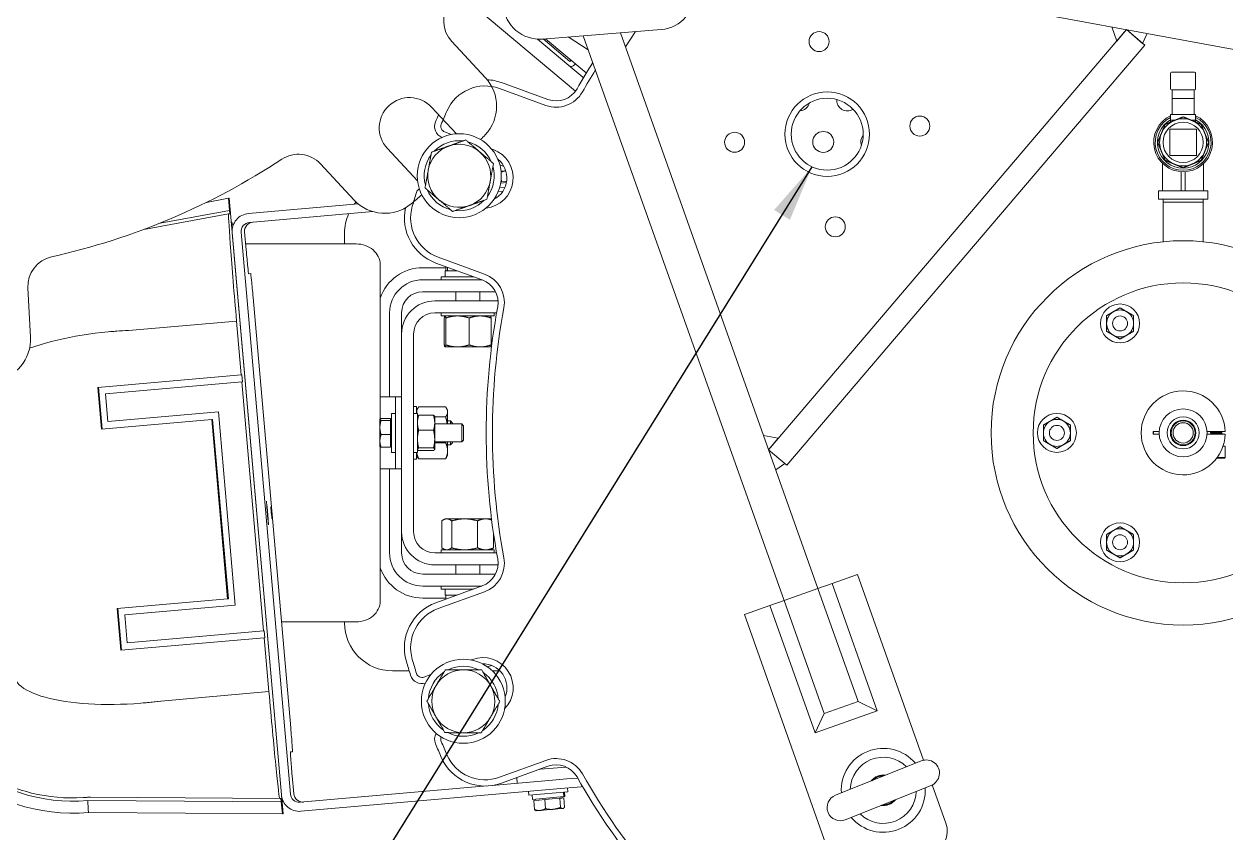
# Model space of a CAD drawing. Header units: inches. Extents: x 15 to 402, y 6 to 258.
# Drawn here: x 58.72 to 83.77, y 193.62 to 210.48 of the extents above; entities that cross this region are included whole.
import ezdxf

# ---------------------------------------------------------------- set-up
doc = ezdxf.new("R2010")
doc.units = ezdxf.units.IN
doc.header["$LTSCALE"] = 12
doc.header["$MEASUREMENT"] = 0
doc.layers.add('Symbol (ANSI)', color=7, linetype='Continuous', lineweight=25)
doc.layers.add('Visible', color=7, linetype='Continuous', lineweight=18)
doc.styles.add('MEMCOR Medium', font='arial.ttf')
doc.dimstyles.new('Default (ANSI)$7', dxfattribs={"dimscale": 12, "dimtxt": 0.15, "dimasz": 0.098425, "dimexe": 0.125, "dimexo": 0.0625, "dimgap": 0.031496, "dimtad": 0, "dimtih": 1, "dimtoh": 1, "dimdec": 4, "dimrnd": 1e-08, "dimzin": 3, "dimdsep": 46, "dimlunit": 5, "dimtxsty": 'MEMCOR Medium', "dimcen": 0.09, "dimdle": 0.393701, "dimclrd": 256, "dimclre": 256, "dimclrt": 256, "dimadec": 0, "dimazin": 1, "dimtfac": 0.8, "dimtofl": 0, "dimtmove": 0, "dimatfit": 3, "dimfxl": 1, "dimfrac": 1, "dimtolj": 1, "dimtzin": 4, "dimlwd": -1, "dimlwe": -1, "dimarcsym": 0})

msp = doc.modelspace()

# ---------------------------------------------------------------- linework, layer by layer
at = {"layer": 'Visible'}
for p, q in [((84.71433, 209.80392), (72.62746, 212.02919)), ((70.21287, 209.07756), (67.75681, 211.13844)), ((81.493, 210.12181), (81.38833, 210.41626)), ((70.07466, 209.61367), (69.41943, 210.16347)), ((69.52613, 210.16448), (71.99825, 210.36201)), ((69.53931, 210.16553), (70.09749, 209.69716)), ((69.59006, 210.16959), (70.43845, 209.45771)), ((70.06369, 210.20743), (70.47986, 209.93787)), ((74.55879, 198.4628), (70.37519, 210.23232)), ((70.37519, 210.23232), (70.47986, 209.93787)), ((71.14918, 210.29417), (75.26548, 198.714)), ((71.25385, 209.99971), (71.14918, 210.29417)), ((71.46069, 210.31906), (71.25385, 209.99971)), ((74.23744, 201.60611), (81.69567, 210.35967)), ((81.69567, 210.35967), (81.493, 210.12181)), ((82.07626, 210.0354), (81.69567, 210.35967)), ((82.03207, 210.07306), (81.69567, 210.35967)), ((82.13031, 210.27965), (82.03207, 210.07306)), ((68.33506, 209.35886), (67.63446, 210.11105)), ((74.61803, 201.28184), (82.07626, 210.0354)), ((70.09749, 209.69716), (70.12046, 209.72453)), ((70.36645, 209.36883), (70.07466, 209.61367)), ((70.21243, 209.64737), (70.19283, 209.62401)), ((82.61708, 209.44953), (82.61708, 209.36764)), ((82.63796, 209.47041), (83.11646, 209.47041)), ((83.13734, 209.36764), (83.13734, 209.44953)), ((69.63919, 208.90412), (68.67326, 209.25569)), ((70.37904, 209.35827), (70.36645, 209.36883)), ((82.61708, 209.36764), (82.61708, 209.12735)), ((83.13734, 209.12735), (83.13734, 209.36764)), ((68.6288, 209.13353), (69.59473, 208.78196)), ((82.63796, 209.10647), (83.11646, 209.10647)), ((82.65101, 209.10647), (82.65101, 208.92578)), ((83.10341, 208.92578), (82.65101, 208.92578)), ((82.65101, 208.92578), (82.65101, 208.59325)), ((83.10341, 208.92578), (83.10341, 209.10647)), ((83.10341, 208.92578), (83.10341, 208.59325)), ((67.21403, 208.74311), (67.73026, 208.18885)), ((83.13734, 208.59325), (82.61708, 208.59325)), ((82.61708, 208.59325), (82.61708, 208.47687)), ((82.7206, 208.47687), (82.61708, 208.47687)), ((82.61708, 208.47687), (82.61708, 208.43399)), ((83.13734, 208.47687), (83.03383, 208.47687)), ((83.13734, 208.47687), (83.13734, 208.59325)), ((83.13734, 208.43399), (83.13734, 208.47687)), ((67.63251, 208.17656), (67.4862, 208.22982)), ((82.60162, 207.73578), (82.60162, 208.28696)), ((82.60162, 208.28696), (83.1528, 208.28696)), ((83.1528, 208.28696), (83.1528, 207.73578)), ((66.92207, 207.20788), (66.29201, 207.88434)), ((68.49926, 207.86109), (68.46452, 207.87374)), ((83.1528, 207.73578), (82.60162, 207.73578)), ((64.89769, 207.562), (65.59828, 206.80981)), ((68.72263, 207.5087), (68.63615, 207.54017)), ((68.74367, 207.41585), (68.66046, 207.40857)), ((68.76129, 207.41739), (68.74367, 207.41585)), ((82.45005, 207.57241), (82.45005, 207.42082)), ((82.45005, 207.00114), (82.45005, 207.42082)), ((83.30438, 207.42082), (83.30438, 207.57241)), ((83.30438, 207.00114), (83.30438, 207.42082)), ((68.65207, 207.16391), (68.77479, 207.17464)), ((68.67075, 207.19064), (68.65618, 207.18937)), ((68.67075, 207.19064), (68.66403, 207.26741)), ((68.76267, 207.19868), (68.67075, 207.19064)), ((68.77901, 207.20011), (68.76267, 207.19868)), ((82.83784, 207.40014), (82.83784, 206.99962)), ((82.91658, 206.99962), (82.91658, 207.40014)), ((68.701, 206.99352), (68.60027, 206.98471)), ((68.62939, 207.06756), (68.74573, 207.07774)), ((82.83784, 207.00114), (82.36462, 207.00114)), ((82.36462, 206.83027), (82.36462, 207.00114)), ((83.38981, 207.00114), (82.91658, 207.00114)), ((83.38981, 206.83027), (83.38981, 207.00114)), ((62.98479, 206.84497), (62.52002, 206.76003)), ((62.99547, 206.8459), (62.98479, 206.84497)), ((63.00312, 206.59452), (62.98479, 206.84497)), ((62.99547, 206.8459), (64.11745, 194.02156)), ((65.68384, 206.72956), (63.40017, 206.52976)), ((83.38981, 206.83027), (82.36462, 206.83027)), ((82.46069, 206.83027), (82.45856, 206.76216)), ((82.45856, 206.76216), (83.29587, 206.76216)), ((82.45856, 206.76216), (82.45856, 205.93914)), ((83.29374, 206.83027), (83.29587, 206.76216)), ((83.29587, 206.76216), (83.29587, 205.93944)), ((61.22006, 206.19846), (62.98442, 206.52089)), ((61.55998, 206.33078), (63.00312, 206.59452)), ((63.00937, 206.52307), (62.98446, 206.5209)), ((63.00312, 206.59452), (63.00937, 206.52307)), ((65.98956, 206.56809), (63.41652, 206.34297)), ((66.66554, 206.62723), (66.62148, 206.62337)), ((63.05932, 206.12351), (64.08383, 194.41335)), ((63.24609, 206.13985), (64.2706, 194.42969)), ((63.35014, 205.77007), (63.31725, 206.14607)), ((65.40008, 205.89441), (65.40008, 206.11922)), ((63.33926, 205.89441), (65.64208, 205.89441)), ((66.14208, 202.24456), (66.14208, 205.46265)), ((67.30518, 205.49691), (68.27111, 205.14535)), ((68.31557, 205.26751), (67.34964, 205.61907)), ((67.51252, 205.33721), (67.51252, 205.42145)), ((67.54823, 205.33721), (67.54823, 205.40845)), ((63.44353, 205.27633), (63.40084, 205.27259)), ((67.51252, 205.39922), (67.03008, 205.39922)), ((68.08739, 205.21221), (67.4156, 205.21221)), ((67.4156, 205.21221), (67.4156, 205.14922)), ((67.50022, 205.21221), (67.50022, 205.33721)), ((67.50022, 205.33721), (67.54277, 205.33721)), ((67.54823, 205.33721), (67.54277, 205.33721)), ((67.61764, 205.33721), (67.54823, 205.33721)), ((67.61764, 205.33721), (67.74396, 205.33721)), ((58.85562, 203.95243), (58.80243, 204.97897)), ((68.26046, 205.14922), (67.03008, 205.14922)), ((64.27863, 195.8131), (63.49422, 204.77885)), ((68.54725, 204.89922), (67.03008, 204.89922)), ((68.59907, 204.70751), (67.28008, 204.70751)), ((67.71678, 204.89922), (67.71678, 204.70751)), ((68.21678, 204.89922), (68.21678, 204.70751)), ((66.34008, 204.45922), (66.34008, 202.70751)), ((66.59008, 204.45922), (66.59008, 204.01751)), ((67.28008, 204.45751), (68.56898, 204.45751)), ((67.4156, 204.45751), (67.4156, 204.39452)), ((68.51796, 204.45751), (68.51796, 204.39452)), ((63.14757, 204.28778), (60.89795, 204.09097)), ((63.14024, 204.39205), (63.14935, 204.28794)), ((63.14935, 204.28794), (63.14757, 204.28778)), ((63.14757, 204.28778), (63.24562, 203.16707)), ((68.51796, 204.39452), (67.4156, 204.39452)), ((67.47927, 204.35232), (67.47927, 203.79105)), ((67.49434, 204.39452), (67.49354, 204.39406)), ((67.51101, 204.35232), (67.51101, 203.79105)), ((67.99852, 204.35232), (67.99852, 203.79105)), ((68.43922, 204.39452), (68.44002, 204.39406)), ((68.45429, 204.35232), (68.45429, 203.79105)), ((60.52531, 204.0667), (60.52717, 204.06686)), ((66.59008, 204.01751), (66.59008, 199.89751)), ((66.84008, 199.89751), (66.84008, 204.01751)), ((67.49434, 203.74885), (67.49354, 203.74931)), ((67.49434, 203.74885), (67.49514, 203.74885)), ((67.49514, 203.74885), (67.75476, 203.74885)), ((67.75476, 203.74885), (68.2264, 203.74885)), ((68.2264, 203.74885), (68.43922, 203.74885)), ((68.43922, 203.74885), (68.44002, 203.74931)), ((60.25734, 202.90563), (63.24562, 203.16707)), ((63.24562, 203.16707), (63.25985, 203.16832)), ((63.25985, 203.16832), (63.27267, 203.0218)), ((60.3336, 202.03396), (60.25734, 202.90563)), ((60.27157, 202.90688), (60.34783, 202.03521)), ((63.25844, 203.02055), (60.41666, 202.77193)), ((63.27267, 203.0218), (63.25844, 203.02055)), ((63.25844, 203.02055), (63.71216, 197.83446)), ((60.41666, 202.77193), (60.46729, 202.1933)), ((66.14208, 202.70751), (66.33008, 202.70751)), ((66.46008, 202.70751), (66.33008, 202.70751)), ((66.59008, 202.70751), (66.46008, 202.70751)), ((66.46008, 202.20751), (66.46008, 202.70751)), ((66.84008, 202.50869), (66.90307, 202.50869)), ((66.90307, 202.50869), (66.90307, 202.36351)), ((66.90307, 202.42995), (66.92507, 202.46806)), ((67.50654, 202.49809), (66.94526, 202.49809)), ((67.54874, 202.42995), (67.52674, 202.46806)), ((67.54874, 202.39469), (67.54874, 202.42995)), ((62.63707, 202.23549), (60.3336, 202.03396)), ((60.46729, 202.1933), (62.77075, 202.39483)), ((62.63707, 202.23549), (62.6513, 202.23674)), ((62.96391, 198.49969), (62.63707, 202.23549)), ((62.6513, 202.23674), (62.97814, 198.50094)), ((62.77075, 202.39483), (63.12323, 198.36599)), ((66.13707, 202.23851), (66.13807, 202.24024)), ((66.13707, 202.23851), (66.13707, 202.2368)), ((66.13707, 202.2368), (66.13707, 202.0703)), ((66.35507, 202.2547), (66.16217, 202.2547)), ((66.35507, 202.2189), (66.16217, 202.2189)), ((66.35507, 202.2547), (66.35507, 202.2368)), ((66.35507, 202.23851), (66.38008, 202.23851)), ((66.35507, 202.2368), (66.35507, 202.2189)), ((66.35507, 202.2189), (66.35507, 202.0703)), ((66.38008, 202.36351), (66.38008, 201.55151)), ((66.38008, 202.36351), (66.46008, 202.36351)), ((66.46008, 202.20751), (66.46008, 201.70751)), ((66.92008, 202.36351), (66.84008, 202.36351)), ((66.92008, 201.55151), (66.92008, 202.36351)), ((66.92008, 202.30151), (66.92154, 202.30466)), ((67.25426, 202.32509), (66.94489, 202.32509)), ((67.27908, 202.30151), (67.27761, 202.30466)), ((67.27908, 202.16799), (67.27908, 202.30151)), ((67.50654, 202.29129), (67.27908, 202.29129)), ((67.27908, 201.82711), (67.27908, 202.16799)), ((67.54874, 202.14501), (67.54874, 202.39469)), ((67.54874, 202.20751), (67.60628, 202.20751)), ((67.60628, 202.14501), (67.60628, 202.20751)), ((67.65208, 202.16171), (67.60628, 202.20751)), ((67.65208, 202.16171), (67.65208, 202.14501)), ((66.13707, 202.0703), (66.13707, 201.79102)), ((66.35507, 201.92171), (66.16217, 201.92171)), ((66.35507, 202.0703), (66.35507, 201.92171)), ((66.35507, 201.92171), (66.35507, 201.79102)), ((67.25426, 202.0109), (66.94489, 202.0109)), ((67.27908, 202.14501), (67.84173, 202.14501)), ((67.84173, 201.77001), (67.84173, 202.14501)), ((67.88008, 202.10667), (67.84173, 202.14501)), ((67.88008, 202.10667), (67.88008, 201.80835)), ((74.44011, 201.84398), (74.13278, 201.90056)), ((82.25221, 201.93126), (82.25221, 201.98376)), ((82.25221, 201.98376), (82.3779, 201.98376)), ((82.3779, 201.93126), (82.25221, 201.93126)), ((83.37652, 201.98376), (83.72681, 201.98376)), ((83.72681, 201.93126), (83.37652, 201.93126)), ((83.43971, 201.96251), (83.43971, 201.96698)), ((83.46291, 201.98063), (83.46291, 201.98376)), ((83.46291, 201.94491), (83.46291, 201.94912)), ((83.66652, 201.96251), (83.66652, 201.96672)), ((83.68971, 201.98037), (83.68971, 201.98376)), ((83.68971, 201.94466), (83.68971, 201.94912)), ((83.75182, 201.98376), (83.72681, 201.98376)), ((83.72681, 201.93126), (83.75182, 201.93126)), ((66.13707, 201.79102), (66.13707, 201.67651)), ((66.13707, 201.67651), (66.13807, 201.67479)), ((66.14208, 198.45237), (66.14208, 201.67047)), ((66.35507, 201.66033), (66.16217, 201.66033)), ((66.35507, 201.79102), (66.35507, 201.66033)), ((66.35507, 201.67651), (66.38008, 201.67651)), ((66.46008, 201.20751), (66.46008, 201.70751)), ((67.27908, 201.61663), (67.27908, 201.82711)), ((67.27908, 201.77001), (67.84173, 201.77001)), ((67.50654, 201.75072), (67.27908, 201.75072)), ((67.54874, 201.58383), (67.54874, 201.77001)), ((67.54874, 201.70751), (67.60628, 201.70751)), ((67.60628, 201.70751), (67.60628, 201.77001)), ((67.65208, 201.75331), (67.60628, 201.70751)), ((67.65208, 201.77001), (67.65208, 201.75331)), ((67.88008, 201.80835), (67.84173, 201.77001)), ((74.44011, 201.84398), (74.23744, 201.60611)), ((83.75221, 201.68126), (83.70746, 201.68126)), ((83.75221, 201.44126), (83.75221, 201.68126)), ((66.38008, 201.55151), (66.46008, 201.55151)), ((66.92008, 201.55151), (66.84008, 201.55151)), ((66.84008, 201.40633), (66.90307, 201.40633)), ((66.90307, 201.55151), (66.90307, 201.40633)), ((66.90307, 201.48507), (66.92507, 201.44697)), ((66.92008, 201.61351), (66.92154, 201.61036)), ((67.25426, 201.64333), (66.94489, 201.64333)), ((67.25426, 201.58994), (66.94489, 201.58994)), ((67.50654, 201.41693), (66.94526, 201.41693)), ((67.27908, 201.61351), (67.27761, 201.61036)), ((67.27908, 201.61351), (67.27908, 201.61663)), ((67.54874, 201.48507), (67.52674, 201.44697)), ((67.54874, 201.48507), (67.54874, 201.58383)), ((74.61803, 201.28184), (74.23744, 201.60611)), ((74.23744, 201.60611), (74.57384, 201.31949)), ((83.57627, 201.43126), (83.74221, 201.43126)), ((83.75221, 201.44126), (83.58369, 201.44126)), ((83.74221, 201.43126), (83.75221, 201.44126)), ((66.33008, 201.20751), (66.14208, 201.20751)), ((66.33008, 201.20751), (66.46008, 201.20751)), ((66.34008, 201.20751), (66.34008, 199.45581)), ((66.46008, 201.20751), (66.59008, 201.20751)), ((74.38546, 201.18969), (74.57384, 201.31949)), ((63.80304, 200.1632), (63.78125, 200.41225)), ((63.78481, 200.41256), (63.80659, 200.16352)), ((63.86493, 200.41957), (63.86849, 200.41988)), ((63.89027, 200.17084), (63.88672, 200.17052)), ((67.49434, 200.16617), (67.45624, 200.14417)), ((67.5296, 200.16617), (67.49434, 200.16617)), ((67.90329, 200.16617), (67.5296, 200.16617)), ((68.34047, 200.16617), (67.90329, 200.16617)), ((68.43922, 200.16617), (68.34047, 200.16617)), ((68.43922, 200.16617), (68.46495, 200.15132)), ((66.59008, 199.89751), (66.59008, 199.45581)), ((67.4262, 200.12398), (67.4262, 199.5627)), ((67.633, 200.12398), (67.633, 199.5627)), ((68.17358, 200.12398), (68.17358, 199.5627)), ((68.50736, 199.84022), (68.50736, 199.5627)), ((68.56898, 199.45751), (67.28008, 199.45751)), ((67.4156, 199.52051), (68.51796, 199.52051)), ((67.4156, 199.45751), (67.4156, 199.52051)), ((67.49434, 199.52051), (67.45624, 199.54251)), ((68.43922, 199.52051), (68.47733, 199.54251)), ((68.51796, 199.45751), (68.51796, 199.52051)), ((67.28008, 199.20751), (68.59907, 199.20751)), ((67.71678, 199.01581), (67.71678, 199.20751)), ((68.21678, 199.01581), (68.21678, 199.20751)), ((67.03008, 199.01581), (68.54725, 199.01581)), ((75.55993, 198.81867), (76.08994, 199.00706)), ((76.08994, 199.00706), (77.46564, 195.13687)), ((67.03008, 198.76581), (68.26046, 198.76581)), ((68.27111, 198.76968), (67.30518, 198.41811)), ((67.34964, 198.29595), (68.31557, 198.64752)), ((67.4156, 198.70281), (67.4156, 198.76581)), ((67.4156, 198.70281), (68.08739, 198.70281)), ((67.49543, 198.70281), (67.49543, 198.57781)), ((75.26548, 198.714), (74.55879, 198.4628)), ((75.55993, 198.81867), (75.26548, 198.714)), ((76.1028, 196.35839), (75.26548, 198.714)), ((76.50192, 196.16861), (75.55993, 198.81867)), ((60.66044, 198.29817), (62.96391, 198.49969)), ((62.96391, 198.49969), (62.97814, 198.50094)), ((67.03008, 198.51581), (67.51252, 198.51581)), ((67.51252, 198.57781), (67.49543, 198.57781)), ((67.51252, 198.57781), (67.57648, 198.57781)), ((67.51252, 198.57781), (67.51252, 198.49358)), ((67.74396, 198.57781), (67.57648, 198.57781)), ((74.26434, 198.35814), (74.55879, 198.4628)), ((74.55879, 198.4628), (75.39612, 196.10719)), ((60.7367, 197.4265), (60.66044, 198.29817)), ((60.67467, 198.29941), (60.75094, 197.42774)), ((63.12323, 198.36599), (60.81977, 198.16446)), ((60.81977, 198.16446), (60.87039, 197.58583)), ((73.73433, 198.16974), (74.26434, 198.35814)), ((75.57645, 192.9874), (73.73433, 198.16974)), ((74.26434, 198.35814), (75.20633, 195.70808)), ((65.64208, 198.02062), (64.08549, 198.02062)), ((65.40008, 197.99922), (65.40008, 198.02062)), ((63.72498, 197.68794), (60.7367, 197.4265)), ((60.87039, 197.58583), (63.71216, 197.83446)), ((63.71216, 197.83446), (63.7264, 197.8357)), ((63.73921, 197.68918), (63.72498, 197.68794)), ((63.72498, 197.68794), (63.82303, 196.56727)), ((63.7264, 197.8357), (63.73921, 197.68918)), ((68.06831, 197.23795), (68.03357, 197.2253)), ((66.74709, 196.99922), (66.40008, 196.99922)), ((67.20157, 196.92248), (67.05526, 196.86922)), ((68.46594, 197.11158), (68.37946, 197.0801)), ((68.63761, 196.99922), (68.47817, 196.99922)), ((61.57341, 196.37046), (63.82303, 196.56727)), ((63.82303, 196.56727), (63.82481, 196.56743)), ((63.82481, 196.56743), (63.83392, 196.46327)), ((61.20222, 196.32965), (61.20407, 196.32981)), ((75.20633, 195.70808), (76.50192, 196.16861)), ((75.39612, 196.10719), (76.1028, 196.35839)), ((76.50192, 196.16861), (76.1028, 196.35839)), ((75.20633, 195.70808), (75.39612, 196.10719)), ((64.27239, 195.31065), (64.31509, 195.31438)), ((69.59473, 195.13307), (68.6288, 194.7815)), ((68.67326, 194.65934), (69.63919, 195.01091)), ((69.46273, 194.94669), (69.477, 194.94793)), ((70.01905, 194.99536), (69.477, 194.94793)), ((70.00598, 194.99421), (70.00535, 195.00141)), ((77.42079, 195.12324), (75.62946, 194.4072)), ((64.34175, 194.43592), (64.30886, 194.81193)), ((68.47314, 194.60915), (69.81121, 194.72622)), ((68.99024, 194.77471), (69.00069, 194.65531)), ((69.81121, 194.72622), (70.03165, 194.7455)), ((70.25788, 194.7653), (70.03165, 194.7455)), ((64.07616, 194.49348), (64.07663, 194.49562)), ((64.4737, 194.25925), (68.36339, 194.59955)), ((64.49005, 194.07246), (69.82755, 194.53943)), ((69.2352, 194.48761), (69.24217, 194.40791)), ((70.05108, 194.47868), (69.24217, 194.40791)), ((69.31611, 194.32002), (69.30792, 194.41366)), ((70.33272, 194.58363), (69.82755, 194.53943)), ((69.97037, 194.37726), (69.96217, 194.4709)), ((69.99201, 194.37916), (69.98382, 194.4728)), ((69.99353, 194.37929), (69.98533, 194.47293)), ((70.04411, 194.55838), (70.05108, 194.47868)), ((70.33272, 194.58363), (70.36167, 194.58616)), ((75.83404, 193.89539), (77.62537, 194.61143)), ((77.64865, 194.62201), (77.93205, 193.82473)), ((64.08133, 194.27046), (60.0478, 194.29554)), ((64.05014, 194.33972), (60.10772, 194.36424)), ((64.07508, 194.3419), (64.05018, 194.33972)), ((64.07508, 194.3419), (64.08133, 194.27046)), ((64.10678, 194.02063), (64.08133, 194.27046)), ((69.97037, 194.37726), (69.31611, 194.32002)), ((69.34457, 194.29741), (69.45858, 194.30739)), ((69.34457, 194.29741), (69.36139, 194.10524)), ((69.37707, 194.30026), (69.37489, 194.32516)), ((69.45858, 194.30739), (69.57258, 194.31736)), ((69.57258, 194.31736), (69.72879, 194.33103)), ((69.57258, 194.31736), (69.58939, 194.12519)), ((69.72879, 194.33103), (69.885, 194.34469)), ((69.74779, 194.11386), (69.94621, 194.13122)), ((69.885, 194.34469), (69.92721, 194.34839)), ((69.885, 194.34469), (69.90182, 194.15253)), ((69.92721, 194.34839), (69.96942, 194.35208)), ((69.93693, 194.34924), (69.93475, 194.37415)), ((69.94621, 194.13122), (69.95593, 194.13207)), ((69.95593, 194.13207), (69.96549, 194.13876)), ((69.96942, 194.35208), (69.98624, 194.15991)), ((69.97037, 194.37726), (69.99201, 194.37916)), ((69.99353, 194.37929), (69.99201, 194.37916)), ((60.06121, 194.04579), (64.10678, 194.02063)), ((64.11745, 194.02156), (64.10678, 194.02063)), ((69.39607, 194.08309), (69.38549, 194.08802)), ((69.39607, 194.08309), (69.47758, 194.09022)), ((69.47758, 194.09022), (69.74779, 194.11386))]:
    msp.add_line(p, q, dxfattribs=at)
for centre, radius in [((70.44059, 212.39518), 34), ((75.29021, 210.11151), 0.2085), ((75.45921, 208.18151), 0.88), ((75.45921, 208.18151), 0.75), ((77.38921, 208.35051), 0.2085), ((82.87721, 208.01137), 0.41865), ((67.79038, 207.31592), 0.875), ((73.52921, 208.01251), 0.2085), ((75.37721, 208.01951), 0.21875), ((75.62821, 206.25151), 0.2085), ((82.87862, 201.95751), 4.00373), ((82.87721, 201.95751), 3.125), ((81.56237, 204.23733), 0.406), ((81.56237, 204.23733), 0.15625), ((82.87721, 201.95751), 0.5), ((80.24612, 201.95751), 0.406), ((82.87721, 201.95751), 0.335), ((82.87721, 201.95751), 0.26562), ((82.87721, 201.95751), 0.25), ((82.87721, 201.95751), 0.21094), ((80.24612, 201.95751), 0.15625), ((81.56237, 199.6777), 0.406), ((81.56237, 199.6777), 0.15625), ((67.87571, 196.36466), 0.875)]:
    msp.add_circle(centre, radius, dxfattribs=at)
for centre, radius, start, end in [((71.93772, 211.11959), 0.76, 274.568292, 4.568292), ((68.09547, 210.54044), 0.63, 142.544011, 222.966056), ((69.4656, 210.92207), 0.76, 184.568292, 274.568292), ((82.87721, 201.95751), 14.525, 147.899295, 150.422046), ((70.12857, 209.67793), 0.08388, 230, 320), ((82.87721, 201.95751), 14.395, 148.309558, 150.422046), ((82.63796, 209.44953), 0.02088, 90, 180), ((83.11646, 209.44953), 0.02088, 0, 90), ((68.33124, 208.31599), 0.87, 70, 156.388426), ((67.69843, 208.7659), 0.87, 316.57763, 42.966056), ((68.33124, 208.31599), 1, 70, 87.597279), ((66.75302, 208.31372), 0.63, 42.966057, 222.966056), ((69.8102, 209.37396), 0.63, 250, 330.422046), ((69.8102, 209.37396), 0.5, 250, 330.422046), ((82.63796, 209.12735), 0.02088, 180, 270), ((83.11646, 209.12735), 0.02088, 270, 0), ((82.87721, 201.95751), 16.745, 156.388426, 157.41435), ((74.87721, 208.88551), 0.21875, 272.709318, 346.45207), ((75.87721, 208.88551), 0.21875, 175.063288, 303.537267), ((67.52724, 208.34258), 0.25, 157.41435, 246.826372), ((82.87721, 201.95751), 16.875, 156.86631, 157.41435), ((82.87721, 208.01137), 0.6125, 115.131805, 64.868195), ((82.87721, 208.01137), 0.58188, 116.554878, 63.445122), ((82.87721, 208.01137), 0.53823, 118.901314, 61.098686), ((82.87721, 208.01137), 0.49, 112.5, 157.5), ((82.87721, 208.01137), 0.49, 67.5, 112.5), ((82.87721, 208.01137), 0.49, 22.5, 67.5), ((67.52724, 208.34258), 0.12, 157.41435, 250), ((56.16831, 219.67792), 16.745, 316.109857, 316.57763), ((76.37721, 208.01951), 0.21875, 140.310438, 199.673602), ((82.87721, 208.01137), 0.49, 157.5, 202.5), ((82.87721, 208.01137), 0.49, 337.5, 22.5), ((67.79038, 207.31592), 0.656, 109.568292, 169.568292), ((67.79038, 207.31592), 0.7295, 83.627434, 135.509151), ((67.79038, 207.31592), 0.656, 49.568292, 109.568292), ((67.79038, 207.31592), 0.7295, 23.627434, 75.509151), ((56.16831, 219.67792), 14.395, 282.544011, 303.388102), ((64.43668, 207.13261), 0.63, 42.966056, 123.388102), ((67.79038, 207.31592), 0.7295, 143.627434, 195.509151), ((67.79038, 207.31592), 0.656, 349.568292, 49.568292), ((68.28379, 207.26909), 0.63, 275.944053, 70), ((68.28379, 207.26909), 0.5, 297.582899, 51.572229), ((82.87721, 208.01137), 0.49, 202.5, 247.5), ((82.87721, 208.01137), 0.49, 292.5, 337.5), ((67.79038, 207.31592), 0.656, 169.568292, 229.568292), ((67.79038, 207.31592), 0.7295, 323.627434, 15.509151), ((82.87721, 208.01137), 0.49, 247.5, 292.5), ((67.79038, 207.31592), 0.656, 289.568292, 349.568292), ((56.16831, 219.67792), 16.745, 309.354482, 310.355988), ((82.87721, 201.95751), 16.745, 162.58565, 163.611574), ((67.01421, 206.93304), 0.12, 116.863364, 162.58565), ((67.79038, 207.31592), 0.7295, 203.627434, 255.509151), ((82.87721, 206.48854), 0.5126, 85.595064, 94.404936), ((66.23491, 207.40277), 0.87, 222.966056, 309.354482), ((66.40008, 206.11922), 1, 139.516363, 142.899126), ((67.6472, 206.43661), 0.87, 163.611574, 250), ((67.79038, 207.31592), 0.656, 229.568292, 289.568292), ((67.79038, 207.31592), 0.7295, 263.627434, 315.509151), ((66.40008, 206.11922), 1, 156.12254, 180), ((67.6472, 206.43661), 1, 167.711285, 250), ((59.43159, 205.01157), 0.63, 102.544011, 182.966056), ((67.03008, 204.45922), 0.94, 90, 160.853118), ((68.1001, 204.6755), 0.63, 349.577954, 70), ((67.03008, 204.45922), 0.69, 90, 180), ((68.1001, 204.6755), 0.5, 349.577954, 70), ((67.03008, 204.45922), 0.44, 90, 180), ((67.28008, 204.01751), 0.69, 90, 180), ((67.28008, 204.01751), 0.44, 90, 180), ((82.87721, 201.95751), 14.525, 169.577954, 190.422046), ((82.87721, 201.95751), 14.395, 169.577954, 190.422046), ((81.56237, 204.23733), 0.2815, 120, 180), ((81.56237, 204.23733), 0.2815, 60, 120), ((81.56237, 204.23733), 0.2815, 0, 60), ((81.56237, 204.23733), 0.2815, 180, 240), ((81.56237, 204.23733), 0.2815, 300, 0), ((57.98678, 203.90742), 0.87, 276.57763, 2.966056), ((81.56237, 204.23733), 0.2815, 240, 300), ((82.87721, 201.95751), 0.875, 1.719131, 358.280869), ((80.24612, 201.95751), 0.2815, 120, 180), ((80.24612, 201.95751), 0.2815, 60, 120), ((80.24612, 201.95751), 0.2815, 0, 60), ((80.24612, 201.95751), 0.2815, 180, 240), ((80.24612, 201.95751), 0.2815, 300, 0), ((82.87721, 201.95751), 0.6225, 177.583196, 182.416804), ((82.87721, 201.95751), 0.6175, 177.563615, 182.436385), ((80.24612, 201.95751), 0.2815, 240, 300), ((67.28008, 199.89751), 0.69, 180, 270), ((67.28008, 199.89751), 0.44, 180, 270), ((81.56237, 199.6777), 0.2815, 120, 180), ((81.56237, 199.6777), 0.2815, 60, 120), ((81.56237, 199.6777), 0.2815, 0, 60), ((81.56237, 199.6777), 0.2815, 180, 240), ((81.56237, 199.6777), 0.2815, 300, 0), ((67.03008, 199.45581), 0.69, 180, 270), ((67.03008, 199.45581), 0.44, 180, 270), ((81.56237, 199.6777), 0.2815, 240, 300), ((67.03008, 199.45581), 0.94, 199.146882, 270), ((68.1001, 199.23953), 0.5, 290, 10.422046), ((68.1001, 199.23953), 0.63, 290, 10.422046), ((67.6472, 197.47842), 1, 110, 196.388426), ((67.6472, 197.47842), 0.87, 110, 196.388426), ((66.40008, 197.99922), 1, 180, 270), ((82.87721, 201.95751), 16.875, 196.388426, 197.41435), ((82.87721, 201.95751), 16.745, 196.388426, 197.41435), ((68.28379, 196.64594), 0.63, 315.944053, 110), ((68.28379, 196.64594), 0.5, 337.582899, 91.572229), ((67.01421, 196.98199), 0.25, 197.41435, 286.826372), ((67.01421, 196.98199), 0.12, 197.41435, 290), ((67.87571, 196.36466), 0.7295, 123.627434, 175.509151), ((67.87571, 196.36466), 0.656, 89.568292, 149.568292), ((67.87571, 196.36466), 0.7295, 63.627434, 115.509151), ((67.87571, 196.36466), 0.656, 29.568292, 89.568292), ((67.87571, 196.36466), 0.7295, 3.627434, 55.509151), ((67.87571, 196.36466), 0.656, 149.568292, 209.568292), ((67.87571, 196.36466), 0.656, 329.568292, 29.568292), ((67.87571, 196.36466), 0.7295, 183.627434, 235.509151), ((67.87571, 196.36466), 0.7295, 303.627434, 355.509151), ((67.87571, 196.36466), 0.656, 209.568292, 269.568292), ((67.87571, 196.36466), 0.656, 269.568292, 329.568292), ((67.52724, 195.57245), 0.25, 150.168027, 202.58565), ((67.87571, 196.36466), 0.7295, 243.627434, 295.509151), ((82.87721, 201.95751), 16.875, 202.58565, 203.611574), ((67.52724, 195.57245), 0.12, 156.863364, 202.58565), ((82.87721, 201.95751), 16.745, 202.58565, 203.611574), ((76.62741, 194.50931), 0.875, 40.146268, 183.429394), ((68.33124, 195.59903), 1, 203.611574, 290), ((68.33124, 195.59903), 0.87, 203.611574, 290), ((69.8102, 194.54106), 0.63, 29.577954, 110), ((76.62741, 194.50931), 0.68898, 45.36601, 178.209653), ((77.52308, 194.86733), 0.27559, 291.787831, 111.787831), ((69.8102, 194.54106), 0.5, 29.577954, 110), ((82.87721, 201.95751), 14.525, 209.577954, 230.422046), ((82.87721, 201.95751), 14.395, 209.577954, 230.422046), ((76.62741, 194.50931), 0.31947, 81.404538, 142.171125), ((76.62741, 194.50931), 0.3125, 83.659003, 139.91666), ((76.62741, 194.50931), 0.3, 88.515193, 135.060469), ((75.73175, 194.15129), 0.27559, 111.787831, 291.787831), ((76.62741, 194.50931), 0.875, 220.146268, 3.429394), ((76.62741, 194.50931), 0.68898, 225.36601, 358.209653), ((76.62741, 194.50931), 0.31947, 261.404538, 322.171125), ((76.62741, 194.50931), 0.3125, 263.659003, 319.91666), ((76.62741, 194.50931), 0.3, 268.515193, 315.060469), ((77.46093, 193.65726), 0.5, 289.568292, 19.568292)]:
    msp.add_arc(centre, radius, start, end, dxfattribs=at)
for centre, major_axis, ratio, start_param, end_param in [((63.17048, 204.3947), (-0.18602, 2.1262), 0.01422335, 0, 1.57079633), ((63.43286, 206.15619), (-0.03268, 0.37357), 0.99989795, 0, 1.57079633), ((63.43286, 206.15619), (-0.01634, 0.18679), 0.99989795, 0, 1.57079633), ((63.50401, 206.16241), (-0.01634, 0.18679), 0.99989795, 0, 1.57079633), ((63.35726, 205.77069), (0.04358, -0.4981), 0.01428571, 4.71238898, 6.28318531), ((63.48711, 204.77823), (-0.04358, 0.4981), 0.01428571, 4.71238898, 6.28318531), ((60.59685, 203.24904), (2.62153, 0.22935), 0.31189919, 1.42844633, 2.27940763), ((63.78303, 200.41241), (-0.01089, 0.12452), 0.01428571, 4.71238898, 7.85398163), ((63.87582, 200.29505), (0.01089, -0.12452), 0.01428571, 3.14159266, 6.28318531), ((63.87938, 200.29536), (-0.01089, 0.12452), 0.01428571, 3.14159266, 6.28318531), ((63.80482, 200.16336), (0.01089, -0.12452), 0.01428571, 4.71238898, 7.85398163), ((59.74393, 197.84158), (0.33198, -3.79454), 0.99989795, 4.71238898, 6.27931052), ((59.74037, 197.84127), (0.31019, -3.54549), 0.99989795, 4.71238898, 6.28240629), ((61.13068, 197.1473), (2.62153, 0.22935), 0.31189919, 3.14159265, 4.85473898), ((63.86416, 196.46591), (0.18602, -2.1262), 0.01422335, 4.71238898, 6.28318531), ((64.27151, 195.81248), (0.04358, -0.4981), 0.01428571, 0, 1.57079633), ((64.31597, 194.81255), (-0.04358, 0.4981), 0.01428571, 0, 1.57079633), ((64.45736, 194.44603), (0.03268, -0.37357), 0.99989795, 4.71238898, 6.28318531), ((64.45736, 194.44603), (0.01634, -0.18679), 0.99989795, 4.71238898, 6.28318531), ((64.52852, 194.45226), (0.01634, -0.18679), 0.99989795, 4.71238898, 6.28318531)]:
    msp.add_ellipse(centre, major_axis=major_axis, ratio=ratio, start_param=start_param, end_param=end_param, dxfattribs=at)
for points, weights in [([(82.50218, 208.3864), (82.59965, 208.42677), (82.6897, 208.46407)], [1.07162109099, 1.0562990584, 1]), ([(82.6897, 208.46407), (82.77975, 208.50137), (82.87721, 208.54174)], [1, 1.0562990584, 1.07162109099]), ([(82.87721, 208.54174), (82.97468, 208.50137), (83.06473, 208.46407)], [1.07162109099, 1.0562990584, 1]), ([(83.06473, 208.46407), (83.15478, 208.42677), (83.25224, 208.3864)], [1, 1.0562990584, 1.07162109099]), ([(82.34684, 208.01137), (82.38721, 208.10884), (82.42451, 208.19889)], [1.07162109099, 1.0562990584, 1]), ([(82.42451, 208.19889), (82.46181, 208.28893), (82.50218, 208.3864)], [1, 1.0562990584, 1.07162109099]), ([(83.25224, 208.3864), (83.29262, 208.28893), (83.32991, 208.19889)], [1.07162109099, 1.0562990584, 1]), ([(83.32991, 208.19889), (83.36721, 208.10884), (83.40759, 208.01137)], [1, 1.0562990584, 1.07162109099]), ([(67.2138, 207.80718), (67.40504, 207.87516), (67.57066, 207.93403)], [1, 1.0379548493, 1]), ([(67.57066, 207.93403), (67.73629, 207.99291), (67.92753, 208.06089)], [1, 1.0379548493, 1]), ([(67.92753, 208.06089), (68.08202, 207.92925), (68.21582, 207.81526)], [1, 1.0379548493, 1]), ([(82.42451, 207.82386), (82.38721, 207.9139), (82.34684, 208.01137)], [1, 1.0562990584, 1.07162109099]), ([(83.40759, 208.01137), (83.36721, 207.9139), (83.32991, 207.82386)], [1.07162109099, 1.0562990584, 1]), ([(67.14522, 207.4347), (67.17705, 207.60757), (67.2138, 207.80718)], [1, 1.0379548493, 1]), ([(68.21582, 207.81526), (68.34962, 207.70126), (68.50411, 207.56963)], [1, 1.0379548493, 1]), ([(82.50218, 207.63634), (82.46181, 207.73381), (82.42451, 207.82386)], [1.07162109099, 1.0562990584, 1]), ([(83.32991, 207.82386), (83.29262, 207.73381), (83.25224, 207.63634)], [1, 1.0562990584, 1.07162109099]), ([(67.07664, 207.06222), (67.11339, 207.26183), (67.14522, 207.4347)], [1, 1.0379548493, 1]), ([(68.50411, 207.56963), (68.46736, 207.37001), (68.43553, 207.19714)], [1, 1.0379548493, 1]), ([(68.74367, 207.41585), (68.70464, 207.41244), (68.66241, 207.38791)], [1, 1.03461898674, 1.00608534529]), ([(68.76159, 207.4164), (68.75256, 207.41663), (68.74367, 207.41585)], [1.01224659069, 1.00767548259, 1]), ([(82.6897, 207.55867), (82.59965, 207.59597), (82.50218, 207.63634)], [1, 1.0562990584, 1.07162109099]), ([(82.87721, 207.481), (82.77975, 207.52137), (82.6897, 207.55867)], [1.07162109099, 1.0562990584, 1]), ([(83.06473, 207.55867), (82.97468, 207.52137), (82.87721, 207.481)], [1, 1.0562990584, 1.07162109099]), ([(83.25224, 207.63634), (83.15478, 207.59597), (83.06473, 207.55867)], [1.07162109099, 1.0562990584, 1]), ([(68.43553, 207.19714), (68.40371, 207.02428), (68.36696, 206.82466)], [1, 1.0379548493, 1]), ([(67.36493, 206.81659), (67.23114, 206.93059), (67.07664, 207.06222)], [1, 1.0379548493, 1]), ([(67.65322, 206.57096), (67.49873, 206.70259), (67.36493, 206.81659)], [1, 1.0379548493, 1]), ([(68.01009, 206.69781), (67.84447, 206.63894), (67.65322, 206.57096)], [1, 1.0379548493, 1]), ([(68.36696, 206.82466), (68.17571, 206.75668), (68.01009, 206.69781)], [1, 1.0379548493, 1]), ([(81.28087, 204.39985), (81.3563, 204.4434), (81.42162, 204.48111)], [1, 1.0379548493, 1]), ([(81.42162, 204.48111), (81.48694, 204.51883), (81.56237, 204.56237)], [1, 1.0379548493, 1]), ([(81.56237, 204.56237), (81.6378, 204.51883), (81.70312, 204.48111)], [1, 1.0379548493, 1]), ([(81.70312, 204.48111), (81.76844, 204.4434), (81.84387, 204.39985)], [1, 1.0379548493, 1]), ([(67.49514, 204.39452), (67.48778, 204.39452), (67.47927, 204.35232)], [1, 1.0379548493, 1]), ([(67.51101, 204.35232), (67.50251, 204.39452), (67.49514, 204.39452)], [1, 1.0379548493, 1]), ([(67.75476, 204.39452), (67.64164, 204.39452), (67.51101, 204.35232)], [1, 1.0379548493, 1]), ([(67.99852, 204.35232), (67.86789, 204.39452), (67.75476, 204.39452)], [1, 1.0379548493, 1]), ([(68.2264, 204.39452), (68.12064, 204.39452), (67.99852, 204.35232)], [1, 1.0379548493, 1]), ([(68.45429, 204.35232), (68.33217, 204.39452), (68.2264, 204.39452)], [1, 1.0379548493, 1]), ([(68.44002, 204.39406), (68.44665, 204.39023), (68.45429, 204.35232)], [1.0071394563, 1.03396589197, 1]), ([(81.28087, 204.23733), (81.28087, 204.31275), (81.28087, 204.39985)], [1, 1.0379548493, 1]), ([(81.28087, 204.0748), (81.28087, 204.1619), (81.28087, 204.23733)], [1, 1.0379548493, 1]), ([(81.84387, 204.39985), (81.84387, 204.31275), (81.84387, 204.23733)], [1, 1.0379548493, 1]), ([(81.84387, 204.23733), (81.84387, 204.1619), (81.84387, 204.0748)], [1, 1.0379548493, 1]), ([(81.42162, 203.99354), (81.3563, 204.03125), (81.28087, 204.0748)], [1, 1.0379548493, 1]), ([(81.56237, 203.91228), (81.48694, 203.95583), (81.42162, 203.99354)], [1, 1.0379548493, 1]), ([(81.70312, 203.99354), (81.6378, 203.95583), (81.56237, 203.91228)], [1, 1.0379548493, 1]), ([(81.84387, 204.0748), (81.76844, 204.03125), (81.70312, 203.99354)], [1, 1.0379548493, 1]), ([(67.47927, 203.79105), (67.48778, 203.74885), (67.49514, 203.74885)], [1, 1.0379548493, 1]), ([(67.49514, 203.74885), (67.50251, 203.74885), (67.51101, 203.79105)], [1, 1.0379548493, 1]), ([(67.51101, 203.79105), (67.64164, 203.74885), (67.75476, 203.74885)], [1, 1.0379548493, 1]), ([(67.75476, 203.74885), (67.86789, 203.74885), (67.99852, 203.79105)], [1, 1.0379548493, 1]), ([(67.99852, 203.79105), (68.12064, 203.74885), (68.2264, 203.74885)], [1, 1.0379548493, 1]), ([(68.2264, 203.74885), (68.33217, 203.74885), (68.45429, 203.79105)], [1, 1.0379548493, 1]), ([(68.45429, 203.79105), (68.44665, 203.75314), (68.44002, 203.74931)], [1, 1.03396589197, 1.0071394563]), ([(66.94526, 202.49809), (66.90307, 202.44268), (66.90307, 202.39469)], [1, 1.0379548493, 1]), ([(67.54874, 202.39469), (67.54874, 202.44268), (67.50654, 202.49809)], [1, 1.0379548493, 1]), ([(66.16217, 202.2547), (66.13707, 202.24511), (66.13707, 202.2368)], [1, 1.0379548493, 1]), ([(66.13707, 202.2368), (66.13707, 202.22849), (66.16217, 202.2189)], [1, 1.0379548493, 1]), ([(66.16217, 202.2189), (66.13707, 202.13927), (66.13707, 202.0703)], [1, 1.0379548493, 1]), ([(66.90307, 202.39469), (66.90307, 202.37922), (66.90717, 202.36351)], [1, 1.01193185612, 1.01636168322]), ([(66.92008, 202.33047), (66.92417, 202.32251), (66.92929, 202.31429)], [1.01748115859, 1.0158518792, 1.01244848262]), ([(66.94489, 202.32509), (66.92008, 202.2409), (66.92008, 202.16799)], [1, 1.0379548493, 1]), ([(66.92008, 202.16799), (66.92008, 202.09509), (66.94489, 202.0109)], [1, 1.0379548493, 1]), ([(66.92154, 202.30466), (66.92599, 202.31419), (66.94489, 202.32509)], [1.01404094944, 1.0286563495, 1]), ([(67.27908, 202.16799), (67.27908, 202.2409), (67.25426, 202.32509)], [1, 1.0379548493, 1]), ([(67.25426, 202.32509), (67.27316, 202.31419), (67.27761, 202.30466)], [1, 1.0286563495, 1.01404094944]), ([(67.25426, 202.0109), (67.27908, 202.09509), (67.27908, 202.16799)], [1, 1.0379548493, 1]), ([(67.50654, 202.29129), (67.54874, 202.34671), (67.54874, 202.39469)], [1, 1.0379548493, 1]), ([(67.53933, 202.14501), (67.52902, 202.21414), (67.50654, 202.29129)], [1.01893588021, 1.01986534722, 1]), ([(79.96462, 202.12004), (80.04005, 202.16359), (80.10537, 202.2013)], [1, 1.0379548493, 1]), ([(80.10537, 202.2013), (80.17069, 202.23901), (80.24612, 202.28256)], [1, 1.0379548493, 1]), ([(80.24612, 202.28256), (80.32155, 202.23901), (80.38687, 202.2013)], [1, 1.0379548493, 1]), ([(80.38687, 202.2013), (80.45219, 202.16359), (80.52762, 202.12004)], [1, 1.0379548493, 1]), ([(66.13707, 202.0703), (66.13707, 202.00134), (66.16217, 201.92171)], [1, 1.0379548493, 1]), ([(66.16217, 201.92171), (66.13707, 201.85167), (66.13707, 201.79102)], [1, 1.0379548493, 1]), ([(66.94489, 202.0109), (66.92008, 201.91241), (66.92008, 201.82711)], [1, 1.0379548493, 1]), ([(67.27908, 201.82711), (67.27908, 201.91241), (67.25426, 202.0109)], [1, 1.0379548493, 1]), ([(79.96462, 201.95751), (79.96462, 202.03294), (79.96462, 202.12004)], [1, 1.0379548493, 1]), ([(79.96462, 201.79499), (79.96462, 201.88209), (79.96462, 201.95751)], [1, 1.0379548493, 1]), ([(80.52762, 202.12004), (80.52762, 202.03294), (80.52762, 201.95751)], [1, 1.0379548493, 1]), ([(80.52762, 201.95751), (80.52762, 201.88209), (80.52762, 201.79499)], [1, 1.0379548493, 1]), ([(83.48029, 201.98376), (83.46581, 201.98231), (83.46337, 201.98089)], [0.971656120033, 0.947421304339, 0.983633679554]), ([(66.13707, 201.79102), (66.13707, 201.73037), (66.16217, 201.66033)], [1, 1.0379548493, 1]), ([(66.16217, 201.66033), (66.14195, 201.66805), (66.13807, 201.67479)], [1, 1.03034544229, 1.01216765845]), ([(66.92008, 201.82711), (66.92008, 201.74182), (66.94489, 201.64333)], [1, 1.0379548493, 1]), ([(67.25426, 201.64333), (67.27908, 201.74182), (67.27908, 201.82711)], [1, 1.0379548493, 1]), ([(67.50654, 201.75072), (67.50938, 201.76045), (67.51201, 201.77001)], [1, 1.00246319522, 1.00460667737]), ([(67.54874, 201.58383), (67.54874, 201.66128), (67.50654, 201.75072)], [1, 1.0379548493, 1]), ([(80.10537, 201.71373), (80.04005, 201.75144), (79.96462, 201.79499)], [1, 1.0379548493, 1]), ([(80.24612, 201.63247), (80.17069, 201.67601), (80.10537, 201.71373)], [1, 1.0379548493, 1]), ([(80.38687, 201.71373), (80.32155, 201.67601), (80.24612, 201.63247)], [1, 1.0379548493, 1]), ([(80.52762, 201.79499), (80.45219, 201.75144), (80.38687, 201.71373)], [1, 1.0379548493, 1]), ([(66.90477, 201.55151), (66.91134, 201.48885), (66.94526, 201.41693)], [1.01223047867, 1.03029288571, 1]), ([(66.94489, 201.64333), (66.92008, 201.62902), (66.92008, 201.61663)], [1, 1.0379548493, 1]), ([(66.92008, 201.61663), (66.92008, 201.60425), (66.94489, 201.58994)], [1, 1.0379548493, 1]), ([(66.94526, 201.41693), (66.93345, 201.43245), (66.92507, 201.44697)], [1, 1.01034398852, 1.01504979903]), ([(67.27908, 201.61663), (67.27908, 201.62902), (67.25426, 201.64333)], [1, 1.0379548493, 1]), ([(67.25426, 201.58994), (67.27908, 201.60425), (67.27908, 201.61663)], [1, 1.0379548493, 1]), ([(67.50654, 201.41693), (67.54874, 201.50637), (67.54874, 201.58383)], [1, 1.0379548493, 1]), ([(67.52674, 201.44697), (67.51835, 201.43245), (67.50654, 201.41693)], [1.01504979903, 1.01034398852, 1]), ([(67.5296, 200.16617), (67.48161, 200.16617), (67.4262, 200.12398)], [1, 1.0379548493, 1]), ([(67.633, 200.12398), (67.57759, 200.16617), (67.5296, 200.16617)], [1, 1.0379548493, 1]), ([(67.90329, 200.16617), (67.77785, 200.16617), (67.633, 200.12398)], [1, 1.0379548493, 1]), ([(68.17358, 200.12398), (68.02873, 200.16617), (67.90329, 200.16617)], [1, 1.0379548493, 1]), ([(68.34047, 200.16617), (68.26302, 200.16617), (68.17358, 200.12398)], [1, 1.0379548493, 1]), ([(68.46619, 200.14149), (68.40061, 200.16617), (68.34047, 200.16617)], [1.01344779751, 1.02922135371, 1]), ([(81.28087, 199.84023), (81.3563, 199.88377), (81.42162, 199.92149)], [1, 1.0379548493, 1]), ([(81.42162, 199.92149), (81.48694, 199.9592), (81.56237, 200.00275)], [1, 1.0379548493, 1]), ([(81.56237, 200.00275), (81.6378, 199.9592), (81.70312, 199.92149)], [1, 1.0379548493, 1]), ([(81.70312, 199.92149), (81.76844, 199.88377), (81.84387, 199.84023)], [1, 1.0379548493, 1]), ([(81.28087, 199.6777), (81.28087, 199.75313), (81.28087, 199.84023)], [1, 1.0379548493, 1]), ([(81.28087, 199.51518), (81.28087, 199.60227), (81.28087, 199.6777)], [1, 1.0379548493, 1]), ([(81.84387, 199.84023), (81.84387, 199.75313), (81.84387, 199.6777)], [1, 1.0379548493, 1]), ([(81.84387, 199.6777), (81.84387, 199.60227), (81.84387, 199.51518)], [1, 1.0379548493, 1]), ([(67.4262, 199.5627), (67.48161, 199.52051), (67.5296, 199.52051)], [1, 1.0379548493, 1]), ([(67.5296, 199.52051), (67.57759, 199.52051), (67.633, 199.5627)], [1, 1.0379548493, 1]), ([(67.633, 199.5627), (67.77785, 199.52051), (67.90329, 199.52051)], [1, 1.0379548493, 1]), ([(67.90329, 199.52051), (68.02873, 199.52051), (68.17358, 199.5627)], [1, 1.0379548493, 1]), ([(68.17358, 199.5627), (68.26302, 199.52051), (68.34047, 199.52051)], [1, 1.0379548493, 1]), ([(68.34047, 199.52051), (68.41792, 199.52051), (68.50736, 199.5627)], [1, 1.0379548493, 1]), ([(68.50736, 199.5627), (68.49185, 199.55089), (68.47733, 199.54251)], [1, 1.01034398852, 1.01504979903]), ([(81.42162, 199.43392), (81.3563, 199.47163), (81.28087, 199.51518)], [1, 1.0379548493, 1]), ([(81.56237, 199.35265), (81.48694, 199.3962), (81.42162, 199.43392)], [1, 1.0379548493, 1]), ([(81.70312, 199.43392), (81.6378, 199.3962), (81.56237, 199.35265)], [1, 1.0379548493, 1]), ([(81.84387, 199.51518), (81.76844, 199.47163), (81.70312, 199.43392)], [1, 1.0379548493, 1]), ([(67.31008, 196.69693), (67.39911, 196.84849), (67.50192, 197.0235)], [1, 1.0379548493, 1]), ([(67.50192, 197.0235), (67.70488, 197.02197), (67.88065, 197.02064)], [1, 1.0379548493, 1]), ([(67.88065, 197.02064), (68.05642, 197.01932), (68.25938, 197.01779)], [1, 1.0379548493, 1]), ([(68.25938, 197.01779), (68.35954, 196.84125), (68.44628, 196.68837)], [1, 1.0379548493, 1]), ([(67.11825, 196.37037), (67.22105, 196.54537), (67.31008, 196.69693)], [1, 1.0379548493, 1]), ([(68.44628, 196.68837), (68.53301, 196.53549), (68.63317, 196.35895)], [1, 1.0379548493, 1]), ([(67.30514, 196.04095), (67.2184, 196.19383), (67.11825, 196.37037)], [1, 1.0379548493, 1]), ([(68.63317, 196.35895), (68.53036, 196.18395), (68.44133, 196.03239)], [1, 1.0379548493, 1]), ([(67.49203, 195.71153), (67.39188, 195.88807), (67.30514, 196.04095)], [1, 1.0379548493, 1]), ([(68.44133, 196.03239), (68.3523, 195.88083), (68.2495, 195.70583)], [1, 1.0379548493, 1]), ([(67.87076, 195.70868), (67.69499, 195.71), (67.49203, 195.71153)], [1, 1.0379548493, 1]), ([(68.2495, 195.70583), (68.04653, 195.70735), (67.87076, 195.70868)], [1, 1.0379548493, 1]), ([(69.74779, 194.11386), (69.82029, 194.1202), (69.90182, 194.15253)], [1, 1.0379548493, 1]), ([(69.90182, 194.15253), (69.92662, 194.1295), (69.94621, 194.13122)], [1, 1.0379548493, 1]), ([(69.94621, 194.13122), (69.9658, 194.13293), (69.98624, 194.15991)], [1, 1.0379548493, 1]), ([(69.38549, 194.08802), (69.37435, 194.09321), (69.36139, 194.10524)], [1.01896386833, 1.01948463664, 1]), ([(69.36139, 194.10524), (69.42467, 194.08559), (69.47758, 194.09022)], [1, 1.0379548493, 1]), ([(69.47758, 194.09022), (69.53049, 194.09485), (69.58939, 194.12519)], [1, 1.0379548493, 1]), ([(69.58939, 194.12519), (69.67529, 194.10751), (69.74779, 194.11386)], [1, 1.0379548493, 1])]:
    msp.add_rational_spline(points, weights, degree=2, dxfattribs=at)
for points in [[(63.03675, 206.37398), (63.05026, 206.34106), (63.06377, 206.30814), (63.07728, 206.27522)], [(83.44008, 201.9674), (83.44784, 201.97189), (83.45561, 201.97639), (83.46337, 201.98089)], [(83.46291, 201.94887), (83.4553, 201.95328), (83.44769, 201.95769), (83.44008, 201.96209)], [(83.44008, 201.93168), (83.44784, 201.93618), (83.45561, 201.94067), (83.46337, 201.94517)], [(83.68935, 201.97995), (83.68158, 201.97546), (83.67382, 201.97096), (83.66606, 201.96646)], [(83.66652, 201.96277), (83.67413, 201.95836), (83.68174, 201.95395), (83.68935, 201.94954)], [(83.68935, 201.94424), (83.68188, 201.93991), (83.67442, 201.93559), (83.66696, 201.93126)], [(60.0478, 194.29554), (60.05233, 194.21232), (60.0568, 194.12901), (60.06121, 194.04579)]]:
    msp.add_open_spline(points, degree=3, dxfattribs=at)
for points, knots in [([(65.64208, 205.89441), (65.70486, 205.89441), (65.77183, 205.88382), (65.89502, 205.84054), (65.95124, 205.80783), (66.04006, 205.7318), (66.07855, 205.6834), (66.12956, 205.57648), (66.14208, 205.51793), (66.14208, 205.46265)], [7.66569537, 7.66569537, 7.66569537, 7.66569537, 8.14410219, 8.14410219, 8.62250901, 8.62250901, 9.10136342, 9.10136342, 9.58021783, 9.58021783, 9.58021783, 9.58021783]), ([(60.89977, 204.09113), (60.81679, 204.08759), (60.73374, 204.08279), (60.60957, 204.07377), (60.56834, 204.07046), (60.52717, 204.06686)], [26.213517074, 26.213517074, 26.213517074, 26.213517074, 26.824810769, 26.824810769, 27.129160057, 27.129160057, 27.129160057, 27.129160057]), ([(83.44008, 201.96208), (83.43947, 201.96244), (83.43962, 201.96279), (83.44248, 201.9639), (83.44763, 201.96467), (83.46357, 201.96618), (83.47401, 201.96686), (83.4994, 201.96832), (83.51423, 201.9691), (83.54551, 201.97061), (83.56159, 201.97129), (83.59398, 201.97275), (83.60995, 201.97352), (83.63854, 201.97503), (83.651, 201.97572), (83.67171, 201.97717), (83.6796, 201.97795), (83.68792, 201.97929), (83.68971, 201.97982), (83.68971, 201.98036)], [15.66358312, 15.66358312, 15.66358312, 15.66358312, 15.7245384, 15.7245384, 15.84945258, 15.84945258, 15.97043535, 15.97043535, 16.09544626, 16.09544626, 16.21642927, 16.21642927, 16.34153563, 16.34153563, 16.46252605, 16.46252605, 16.58772652, 16.58772652, 16.68036903, 16.68036903, 16.68036903, 16.68036903]), ([(83.68741, 201.98376), (83.68509, 201.98321), (83.68106, 201.98264), (83.66799, 201.98133), (83.6579, 201.98064), (83.63308, 201.97919), (83.61843, 201.97842), (83.58737, 201.9769), (83.57132, 201.97621), (83.53881, 201.97476), (83.52267, 201.97398), (83.49363, 201.97247), (83.4809, 201.97177), (83.45949, 201.97033), (83.4512, 201.96955), (83.44183, 201.96816), (83.43971, 201.96757), (83.43971, 201.96698)], [15.959743129, 15.959743129, 15.959743129, 15.959743129, 16.051455508, 16.051455508, 16.172299271, 16.172299271, 16.297534589, 16.297534589, 16.418407361, 16.418407361, 16.543731793, 16.543731793, 16.664638444, 16.664638444, 16.790050677, 16.790050677, 16.890638956, 16.890638956, 16.890638956, 16.890638956]), ([(83.68935, 201.94955), (83.68974, 201.94932), (83.68982, 201.94909), (83.68879, 201.94813), (83.6847, 201.94736), (83.67063, 201.94584), (83.66101, 201.94512), (83.63693, 201.94369), (83.62254, 201.94292), (83.59177, 201.94139), (83.57578, 201.94068), (83.54312, 201.93925), (83.52678, 201.93847), (83.49717, 201.93695), (83.4841, 201.93623), (83.46183, 201.9348), (83.45304, 201.93403), (83.44228, 201.93257), (83.43971, 201.93191), (83.43971, 201.93126)], [17.85869014, 17.85869014, 17.85869014, 17.85869014, 17.89773258, 17.89773258, 18.02356555, 18.02356555, 18.14475277, 18.14475277, 18.27066658, 18.27066658, 18.39190985, 18.39190985, 18.51790352, 18.51790352, 18.63920463, 18.63920463, 18.76527725, 18.76527725, 18.8761874, 18.8761874, 18.8761874, 18.8761874]), ([(83.47633, 201.93126), (83.48145, 201.93158), (83.48702, 201.9319), (83.50637, 201.93298), (83.52149, 201.93375), (83.5532, 201.93524), (83.56948, 201.93592), (83.60151, 201.93739), (83.61695, 201.93816), (83.64453, 201.93966), (83.65645, 201.94034), (83.67551, 201.94181), (83.68242, 201.94258), (83.68855, 201.94379), (83.68971, 201.94422), (83.68971, 201.94465)], [13.951502526, 13.951502526, 13.951502526, 13.951502526, 14.00647243, 14.00647243, 14.130088103, 14.130088103, 14.251979298, 14.251979298, 14.375497936, 14.375497936, 14.497519908, 14.497519908, 14.62094362, 14.62094362, 14.695590563, 14.695590563, 14.695590563, 14.695590563]), ([(66.14208, 198.45237), (66.14208, 198.39709), (66.12956, 198.33855), (66.07855, 198.23162), (66.04006, 198.18323), (65.95124, 198.1072), (65.89502, 198.07448), (65.77183, 198.03121), (65.70486, 198.02062), (65.64208, 198.02062)], [1.91832521, 1.91832521, 1.91832521, 1.91832521, 2.39717963, 2.39717963, 2.87603404, 2.87603404, 3.35444086, 3.35444086, 3.83284768, 3.83284768, 3.83284768, 3.83284768]), ([(59.95104, 194.35943), (59.5912, 194.33507), (59.22762, 194.36698), (58.52744, 194.5403), (58.19096, 194.68168), (57.57713, 195.06048), (57.29988, 195.29783), (56.83101, 195.84591), (56.63945, 196.15656), (56.36027, 196.8216), (56.27268, 197.17588), (56.24125, 197.53514)], [3.16126287, 3.16126287, 3.16126287, 3.16126287, 3.47148809, 3.47148809, 3.78171331, 3.78171331, 4.09193854, 4.09193854, 4.40216376, 4.40216376, 4.71238898, 4.71238898, 4.71238898, 4.71238898]), ([(61.20407, 196.32981), (61.24524, 196.33341), (61.28642, 196.33732), (61.41028, 196.35), (61.4929, 196.35968), (61.57523, 196.37062)], [1.887077478, 1.887077478, 1.887077478, 1.887077478, 2.191429059, 2.191429059, 2.802720713, 2.802720713, 2.802720713, 2.802720713]), ([(59.95104, 194.35943), (59.96147, 194.36013), (59.9719, 194.36076), (59.99278, 194.36187), (60.00322, 194.36234), (60.02411, 194.36314), (60.03456, 194.36346), (60.05546, 194.36394), (60.06591, 194.36411), (60.08681, 194.36429), (60.09727, 194.3643), (60.10772, 194.36424)], [0.0196702155, 0.0196702155, 0.0196702155, 0.0196702155, 0.0344315287, 0.0344315287, 0.0491928418, 0.0491928418, 0.0639541549, 0.0639541549, 0.078715468, 0.078715468, 0.0934767812, 0.0934767812, 0.0934767812, 0.0934767812])]:
    msp.add_open_spline(points, degree=3, knots=knots, dxfattribs=at)
for points, weights, knots in [([(83.66606, 201.96646), (83.6626, 201.96445), (83.6367, 201.96251), (83.60688, 201.96028), (83.56471, 201.95805), (83.52255, 201.95582), (83.49273, 201.95358), (83.46291, 201.95135), (83.46291, 201.94912)], [0.983633679554, 0.933205198033, 1, 0.923879532511, 1, 0.923879532511, 1, 0.923879532511, 1], [0.527121789, 0.527121789, 0.527121789, 0.5328947368, 0.5328947368, 0.5394736842, 0.5394736842, 0.5460526316, 0.5460526316, 0.5526315789, 0.5526315789, 0.5526315789]), ([(83.66652, 201.96251), (83.66652, 201.96028), (83.6367, 201.95805), (83.60688, 201.95582), (83.56471, 201.95358), (83.52255, 201.95135), (83.49273, 201.94912), (83.46683, 201.94718), (83.46337, 201.94517)], [1, 0.923879532511, 1, 0.923879532511, 1, 0.923879532511, 1, 0.933205198033, 0.983633679554], [0.5263157895, 0.5263157895, 0.5263157895, 0.5328947368, 0.5328947368, 0.5394736842, 0.5394736842, 0.5460526316, 0.5460526316, 0.5518255794, 0.5518255794, 0.5518255794])]:
    msp.add_rational_spline(points, weights, degree=2, knots=knots, dxfattribs=at)

# ---------------------------------------------------------------- leaders
at = {"layer": 'Symbol (ANSI)', "annotation_type": 0, "has_hookline": 1, "hookline_direction": 1, "text_width": 33.8955}
msp.add_leader([(75.1419, 207.50195), (56.34308, 177.3076), (55.16198, 177.3076)], dimstyle='Default (ANSI)$7', override={"dimtad": 0}, dxfattribs=at)

doc.saveas('drawing.dxf')
